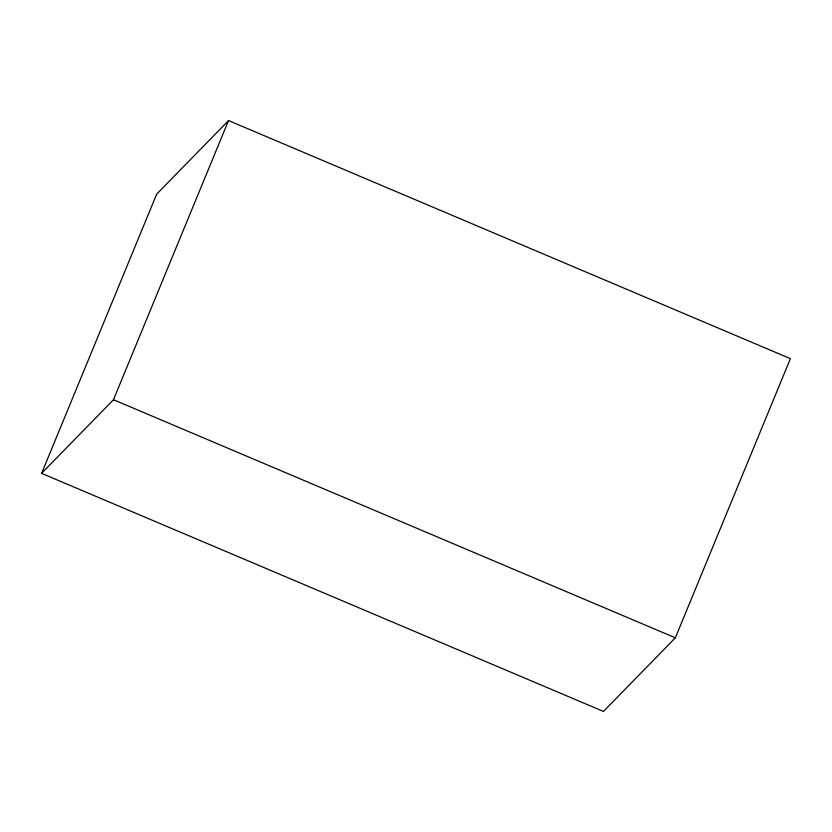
<?xml version="1.0" encoding="UTF-8"?>
<svg xmlns="http://www.w3.org/2000/svg" width="832" height="832" viewBox="0 0 832 832"><rect width="100%" height="100%" fill="white"/><g stroke="black" fill="none" stroke-linecap="round" stroke-linejoin="round"><path stroke-width="1.25" d="M41.6 473.346L156.655 194.189L228.53 120.567L790.4 358.654L675.345 637.811L603.47 711.433L41.6 473.346L113.474 399.724L228.53 120.567M113.474 399.724L675.345 637.811"/></g></svg>
